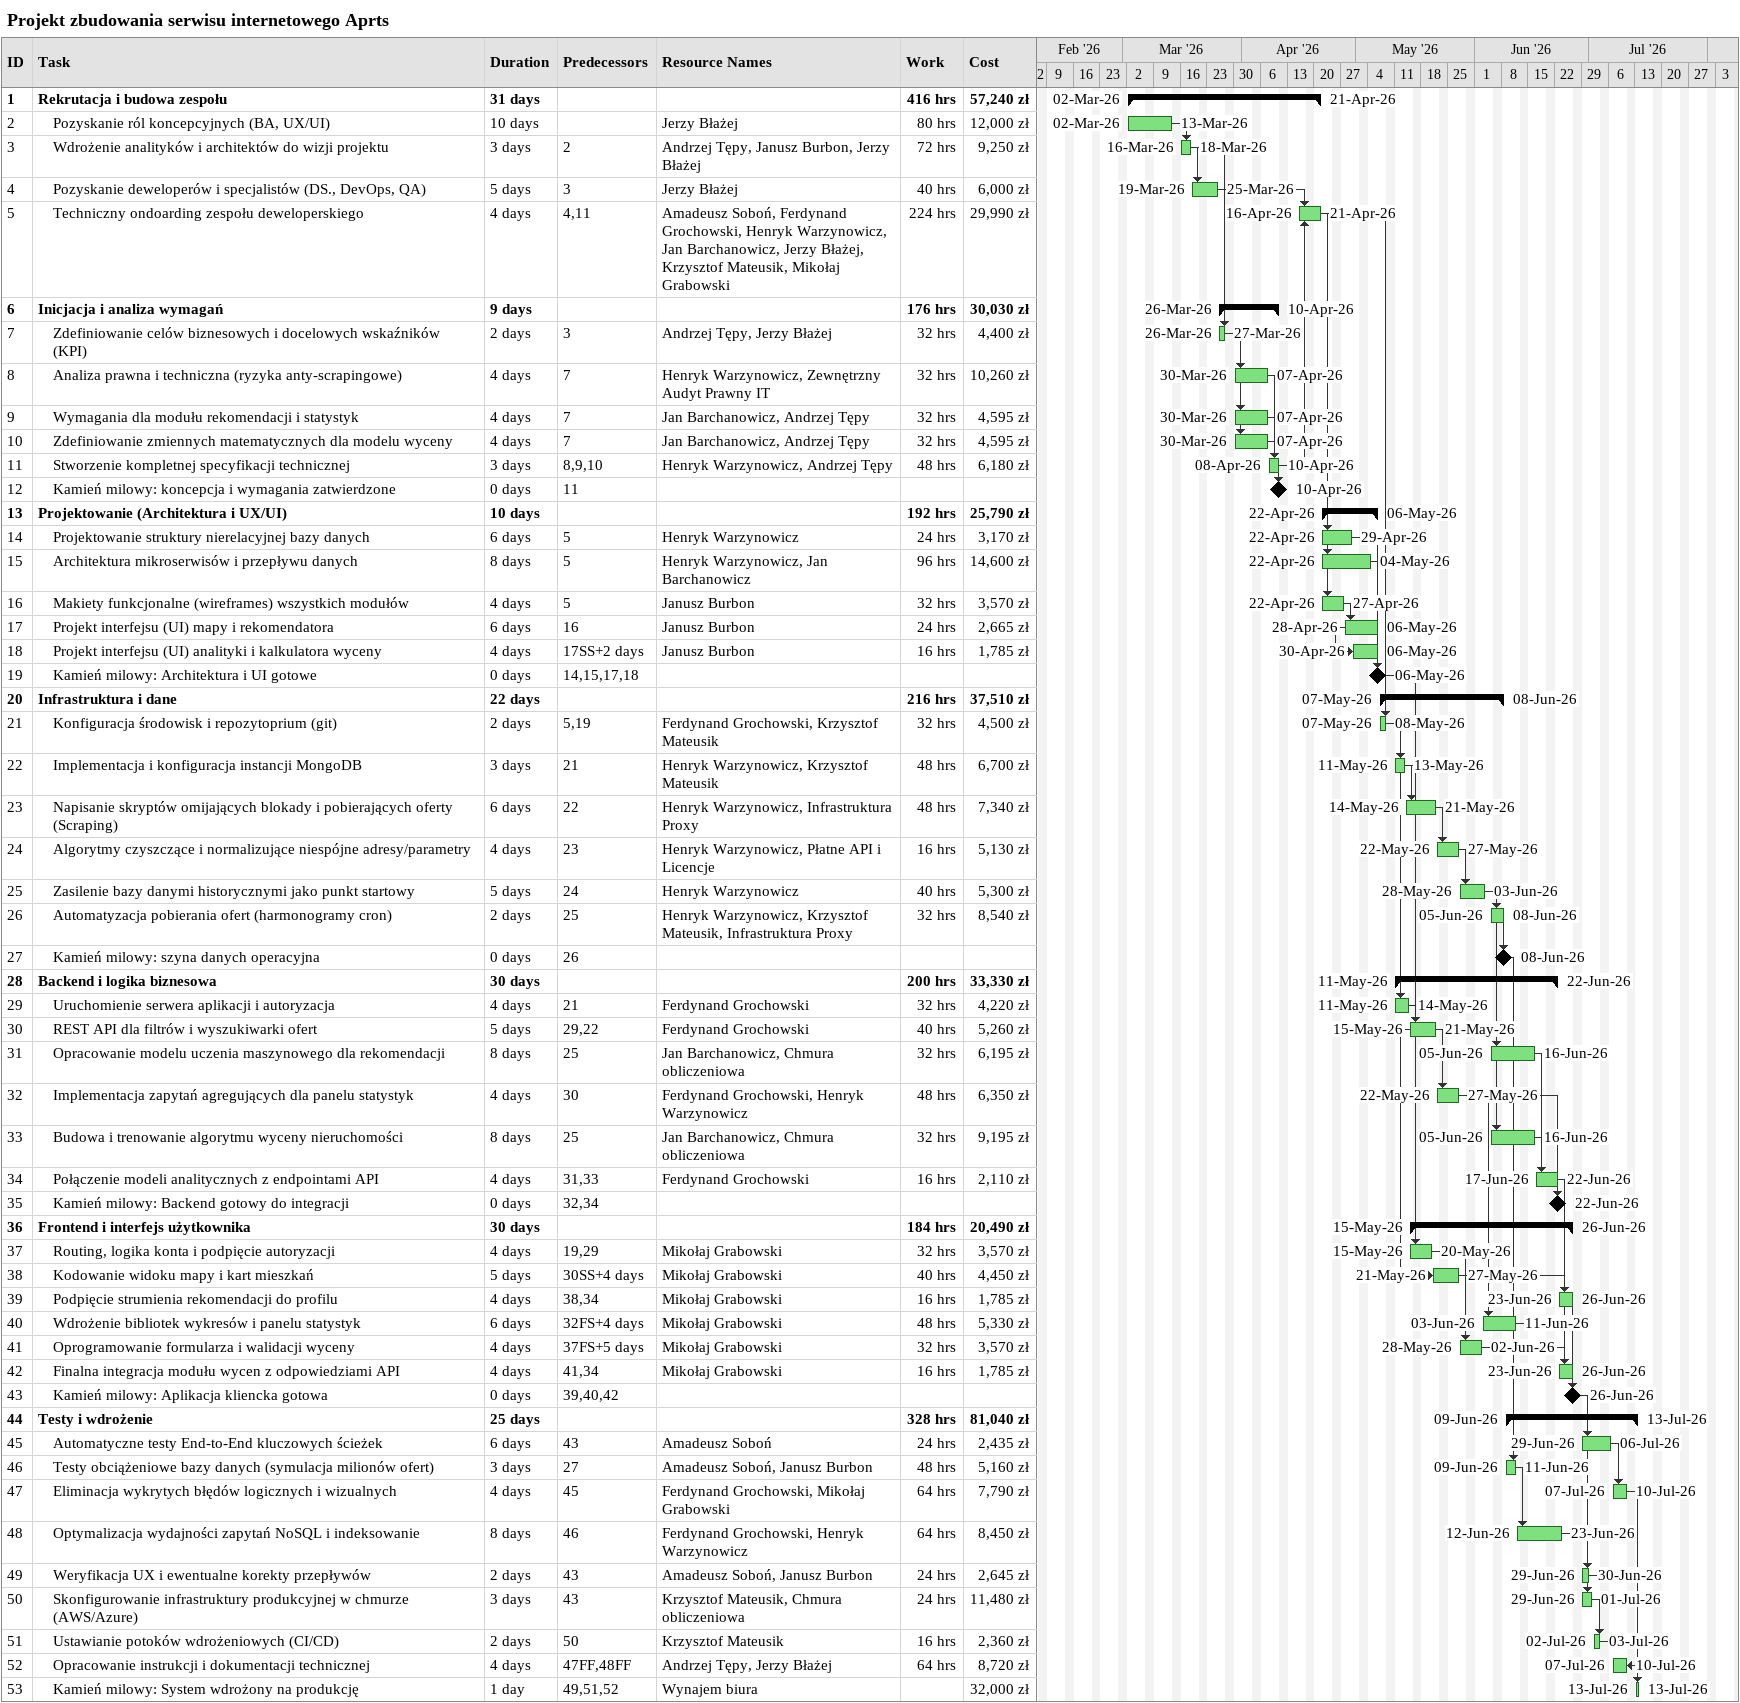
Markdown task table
Projekt zbudowania serwisu internetowego Aprts

| ID | Level | Task | Duration | Start | Finish | Predecessors | Resources | Work (h) | Cost (zł) |
|---|---|---|---|---|---|---|---|---|---|
| 1 | 1 | **Rekrutacja i budowa zespołu** | 31d | 2026-03-02 | 2026-04-21 |  |  | 416 | 57240 |
| 2 | 2 | Pozyskanie ról koncepcyjnych (BA, UX/UI) | 10d | 2026-03-02 | 2026-03-13 |  | Jerzy Błażej | 80 | 12000 |
| 3 | 2 | Wdrożenie analityków i architektów do wizji projektu | 3d | 2026-03-16 | 2026-03-18 | 2 | Andrzej Tępy, Janusz Burbon, Jerzy Błażej | 72 | 9250 |
| 4 | 2 | Pozyskanie deweloperów i specjalistów (DS., DevOps, QA) | 5d | 2026-03-19 | 2026-03-25 | 3 | Jerzy Błażej | 40 | 6000 |
| 5 | 2 | Techniczny ondoarding zespołu deweloperskiego | 4d | 2026-04-16 | 2026-04-21 | 4, 11 | Amadeusz Soboń, Ferdynand Grochowski, Henryk Warzynowicz, Jan Barchanowicz, Jerzy Błażej, Krzysztof Mateusik, Mikołaj Grabowski | 224 | 29990 |
| 6 | 1 | **Inicjacja i analiza wymagań** | 9d | 2026-03-26 | 2026-04-10 |  |  | 176 | 30030 |
| 7 | 2 | Zdefiniowanie celów biznesowych i docelowych wskaźników (KPI) | 2d | 2026-03-26 | 2026-03-27 | 3 | Andrzej Tępy, Jerzy Błażej | 32 | 4400 |
| 8 | 2 | Analiza prawna i techniczna (ryzyka anty-scrapingowe) | 4d | 2026-03-30 | 2026-04-07 | 7 | Henryk Warzynowicz, Zewnętrzny Audyt Prawny IT | 32 | 10260 |
| 9 | 2 | Wymagania dla modułu rekomendacji i statystyk | 4d | 2026-03-30 | 2026-04-07 | 7 | Jan Barchanowicz, Andrzej Tępy | 32 | 4595 |
| 10 | 2 | Zdefiniowanie zmiennych matematycznych dla modelu wyceny | 4d | 2026-03-30 | 2026-04-07 | 7 | Jan Barchanowicz, Andrzej Tępy | 32 | 4595 |
| 11 | 2 | Stworzenie kompletnej specyfikacji technicznej | 3d | 2026-04-08 | 2026-04-10 | 8, 9, 10 | Henryk Warzynowicz, Andrzej Tępy | 48 | 6180 |
| 12 | 2 | Kamień milowy: koncepcja i wymagania zatwierdzone | 0d | 2026-04-10 | 2026-04-10 | 11 |  |  |  |
| 13 | 1 | **Projektowanie (Architektura i UX/UI)** | 10d | 2026-04-22 | 2026-05-06 |  |  | 192 | 25790 |
| 14 | 2 | Projektowanie struktury nierelacyjnej bazy danych | 6d | 2026-04-22 | 2026-04-29 | 5 | Henryk Warzynowicz | 24 | 3170 |
| 15 | 2 | Architektura mikroserwisów i przepływu danych | 8d | 2026-04-22 | 2026-05-04 | 5 | Henryk Warzynowicz, Jan Barchanowicz | 96 | 14600 |
| 16 | 2 | Makiety funkcjonalne (wireframes) wszystkich modułów | 4d | 2026-04-22 | 2026-04-27 | 5 | Janusz Burbon | 32 | 3570 |
| 17 | 2 | Projekt interfejsu (UI) mapy i rekomendatora | 6d | 2026-04-28 | 2026-05-06 | 16 | Janusz Burbon | 24 | 2665 |
| 18 | 2 | Projekt interfejsu (UI) analityki i kalkulatora wyceny | 4d | 2026-04-30 | 2026-05-06 | 17SS+2d | Janusz Burbon | 16 | 1785 |
| 19 | 2 | Kamień milowy: Architektura i UI gotowe | 0d | 2026-05-06 | 2026-05-06 | 14, 15, 17, 18 |  |  |  |
| 20 | 1 | **Infrastruktura i dane** | 22d | 2026-05-07 | 2026-06-08 |  |  | 216 | 37510 |
| 21 | 2 | Konfiguracja środowisk i repozytoprium (git) | 2d | 2026-05-07 | 2026-05-08 | 5, 19 | Ferdynand Grochowski, Krzysztof Mateusik | 32 | 4500 |
| 22 | 2 | Implementacja i konfiguracja instancji MongoDB | 3d | 2026-05-11 | 2026-05-13 | 21 | Henryk Warzynowicz, Krzysztof Mateusik | 48 | 6700 |
| 23 | 2 | Napisanie skryptów omijających blokady i pobierających oferty (Scraping) | 6d | 2026-05-14 | 2026-05-21 | 22 | Henryk Warzynowicz, Infrastruktura Proxy | 48 | 7340 |
| 24 | 2 | Algorytmy czyszczące i normalizujące niespójne adresy/parametry | 4d | 2026-05-22 | 2026-05-27 | 23 | Henryk Warzynowicz, Płatne API i Licencje | 16 | 5130 |
| 25 | 2 | Zasilenie bazy danymi historycznymi jako punkt startowy | 5d | 2026-05-28 | 2026-06-03 | 24 | Henryk Warzynowicz | 40 | 5300 |
| 26 | 2 | Automatyzacja pobierania ofert (harmonogramy cron) | 2d | 2026-06-05 | 2026-06-08 | 25 | Henryk Warzynowicz, Krzysztof Mateusik, Infrastruktura Proxy | 32 | 8540 |
| 27 | 2 | Kamień milowy: szyna danych operacyjna | 0d | 2026-06-08 | 2026-06-08 | 26 |  |  |  |
| 28 | 1 | **Backend i logika biznesowa** | 30d | 2026-05-11 | 2026-06-22 |  |  | 200 | 33330 |
| 29 | 2 | Uruchomienie serwera aplikacji i autoryzacja | 4d | 2026-05-11 | 2026-05-14 | 21 | Ferdynand Grochowski | 32 | 4220 |
| 30 | 2 | REST API dla filtrów i wyszukiwarki ofert | 5d | 2026-05-15 | 2026-05-21 | 29, 22 | Ferdynand Grochowski | 40 | 5260 |
| 31 | 2 | Opracowanie modelu uczenia maszynowego dla rekomendacji | 8d | 2026-06-05 | 2026-06-16 | 25 | Jan Barchanowicz, Chmura obliczeniowa | 32 | 6195 |
| 32 | 2 | Implementacja zapytań agregujących dla panelu statystyk | 4d | 2026-05-22 | 2026-05-27 | 30 | Ferdynand Grochowski, Henryk Warzynowicz | 48 | 6350 |
| 33 | 2 | Budowa i trenowanie algorytmu wyceny nieruchomości | 8d | 2026-06-05 | 2026-06-16 | 25 | Jan Barchanowicz, Chmura obliczeniowa | 32 | 9195 |
| 34 | 2 | Połączenie modeli analitycznych z endpointami API | 4d | 2026-06-17 | 2026-06-22 | 31, 33 | Ferdynand Grochowski | 16 | 2110 |
| 35 | 2 | Kamień milowy: Backend gotowy do integracji | 0d | 2026-06-22 | 2026-06-22 | 32, 34 |  |  |  |
| 36 | 1 | **Frontend i interfejs użytkownika** | 30d | 2026-05-15 | 2026-06-26 |  |  | 184 | 20490 |
| 37 | 2 | Routing, logika konta i podpięcie autoryzacji | 4d | 2026-05-15 | 2026-05-20 | 19, 29 | Mikołaj Grabowski | 32 | 3570 |
| 38 | 2 | Kodowanie widoku mapy i kart mieszkań | 5d | 2026-05-21 | 2026-05-27 | 30SS+4d | Mikołaj Grabowski | 40 | 4450 |
| 39 | 2 | Podpięcie strumienia rekomendacji do profilu | 4d | 2026-06-23 | 2026-06-26 | 38, 34 | Mikołaj Grabowski | 16 | 1785 |
| 40 | 2 | Wdrożenie bibliotek wykresów i panelu statystyk | 6d | 2026-06-03 | 2026-06-11 | 32FS+4d | Mikołaj Grabowski | 48 | 5330 |
| 41 | 2 | Oprogramowanie formularza i walidacji wyceny | 4d | 2026-05-28 | 2026-06-02 | 37FS+5d | Mikołaj Grabowski | 32 | 3570 |
| 42 | 2 | Finalna integracja modułu wycen z odpowiedziami API | 4d | 2026-06-23 | 2026-06-26 | 41, 34 | Mikołaj Grabowski | 16 | 1785 |
| 43 | 2 | Kamień milowy: Aplikacja kliencka gotowa | 0d | 2026-06-26 | 2026-06-26 | 39, 40, 42 |  |  |  |
| 44 | 1 | **Testy i wdrożenie** | 25d | 2026-06-09 | 2026-07-13 |  |  | 328 | 81040 |
| 45 | 2 | Automatyczne testy End-to-End kluczowych ścieżek | 6d | 2026-06-29 | 2026-07-06 | 43 | Amadeusz Soboń | 24 | 2435 |
| 46 | 2 | Testy obciążeniowe bazy danych (symulacja milionów ofert) | 3d | 2026-06-09 | 2026-06-11 | 27 | Amadeusz Soboń, Janusz Burbon | 48 | 5160 |
| 47 | 2 | Eliminacja wykrytych błędów logicznych i wizualnych | 4d | 2026-07-07 | 2026-07-10 | 45 | Ferdynand Grochowski, Mikołaj Grabowski | 64 | 7790 |
| 48 | 2 | Optymalizacja wydajności zapytań NoSQL i indeksowanie | 8d | 2026-06-12 | 2026-06-23 | 46 | Ferdynand Grochowski, Henryk Warzynowicz | 64 | 8450 |
| 49 | 2 | Weryfikacja UX i ewentualne korekty przepływów | 2d | 2026-06-29 | 2026-06-30 | 43 | Amadeusz Soboń, Janusz Burbon | 24 | 2645 |
| 50 | 2 | Skonfigurowanie infrastruktury produkcyjnej w chmurze (AWS/Azure) | 3d | 2026-06-29 | 2026-07-01 | 43 | Krzysztof Mateusik, Chmura obliczeniowa | 24 | 11480 |
| 51 | 2 | Ustawianie potoków wdrożeniowych (CI/CD) | 2d | 2026-07-02 | 2026-07-03 | 50 | Krzysztof Mateusik | 16 | 2360 |
| 52 | 2 | Opracowanie instrukcji i dokumentacji technicznej | 4d | 2026-07-07 | 2026-07-10 | 47FF, 48FF | Andrzej Tępy, Jerzy Błażej | 64 | 8720 |
| 53 | 2 | Kamień milowy: System wdrożony na produkcję | 1d | 2026-07-13 | 2026-07-13 | 49, 51, 52 | Wynajem biura |  | 32000 |
